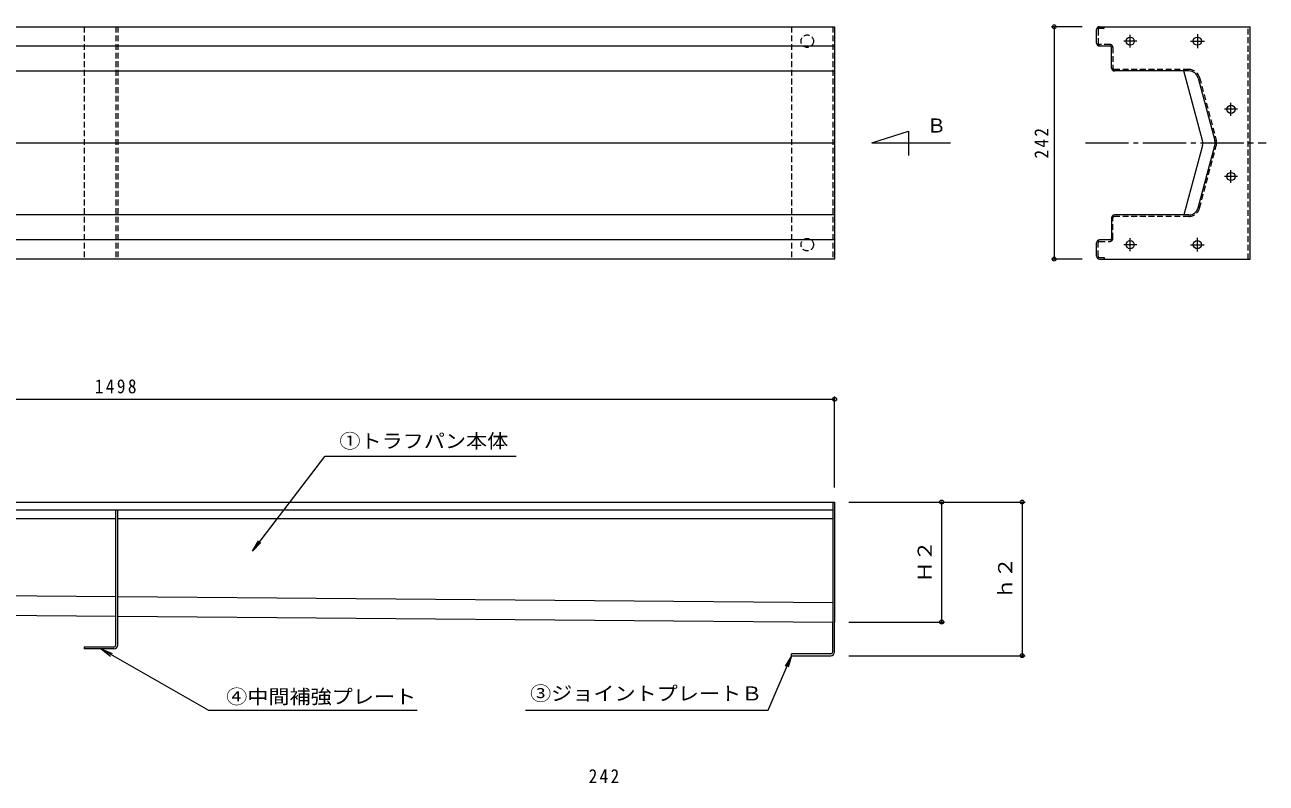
# Model space of a CAD drawing. Units: millimetres at full size; details may follow other scales. Extents: x -1235 to 1250, y -959 to 963.
# Drawn here: x -400 to 893, y 173 to 963 of the extents above; entities that cross this region are included whole.
import ezdxf
from ezdxf.enums import TextEntityAlignment as Align

# ---------------------------------------------------------------- set-up
doc = ezdxf.new("R2010")
doc.units = ezdxf.units.MM
doc.header["$LTSCALE"] = 5
doc.header["$PDMODE"] = 32
doc.header["$PDSIZE"] = 4
doc.linetypes.add('CHAIN2', pattern=[12, 9, -1, 1, -1])
doc.linetypes.add('DASHED1', pattern=[1.8, 1.2, -0.6])
for name, color, linetype, lineweight in [('0-0_通り芯', 4, 'Continuous', 9), ('0-1_躯体', 7, 'DASHED1', 9), ('0-F_092', 7, 'Continuous', 9), ('1-F_Hojo', 7, 'Continuous', 9)]:
    doc.layers.add(name, color=color, linetype=linetype, lineweight=lineweight)
doc.styles.add('ＭＳ ゴシック', font='')
doc.styles.get('ＭＳ ゴシック').set_extended_font_data('MS Gothic')

msp = doc.modelspace()

# ---------------------------------------------------------------- linework, layer by layer
at = {"layer": '0-0_通り芯'}
for p, q in [((-1054.647, 960.591), (443.353, 960.591)), ((443.353, 960.591), (443.353, 718.591)), ((716.387, 943.59), (716.387, 957.591)), ((719.387, 960.591), (724.387, 960.591)), ((724.387, 960.591), (876.387, 960.591)), ((876.387, 718.591), (876.387, 960.591)), ((-1054.647, 940.59), (443.353, 940.59)), ((719.387, 940.59), (730.387, 940.59)), ((731.887, 917.591), (731.887, 939.09)), ((-1054.647, 914.591), (443.353, 914.591)), ((812.518, 914.591), (734.887, 914.591)), ((826.653, 842.179), (807.25, 914.591)), ((822.177, 907.179), (839.594, 842.179)), ((-1054.647, 839.59), (443.353, 839.59)), ((826.653, 837.002), (807.25, 764.591)), ((822.177, 772.002), (839.594, 837.002)), ((443.353, 764.591), (-1054.647, 764.591)), ((812.518, 764.591), (734.887, 764.591)), ((731.887, 761.591), (731.887, 740.091)), ((443.353, 738.591), (-1054.647, 738.591)), ((730.387, 738.591), (719.387, 738.591)), ((716.387, 721.591), (716.387, 735.591)), ((443.353, 718.591), (-1054.647, 718.591)), ((719.387, 718.591), (724.387, 718.591)), ((724.387, 718.591), (876.387, 718.591)), ((-1054.647, 465.525), (443.353, 465.525)), ((-1052.647, 457.526), (441.353, 457.526)), ((-305.647, 316.528), (-305.647, 457.526)), ((-303.647, 316.528), (-303.647, 457.526)), ((441.353, 465.525), (441.353, 340.525)), ((443.353, 465.525), (443.353, 340.525)), ((-1052.647, 448.525), (-305.647, 448.525)), ((-303.647, 448.525), (441.353, 448.525)), ((-1052.531, 373.525), (-305.647, 367.275)), ((-303.647, 367.258), (441.353, 361.025)), ((-1052.646, 353.025), (-305.647, 346.775)), ((-303.647, 346.758), (441.353, 340.524)), ((441.353, 309.525), (441.353, 340.525)), ((443.353, 309.526), (443.353, 340.525)), ((-338.647, 314.528), (-338.647, 312.528)), ((-307.647, 314.528), (-338.647, 314.528)), ((-307.647, 312.528), (-338.647, 312.528)), ((398.353, 305.525), (398.353, 307.525)), ((439.353, 307.525), (398.353, 307.525)), ((398.353, 305.525), (439.353, 305.525))]:
    msp.add_line(p, q, dxfattribs=at)
at = {"layer": '0-0_通り芯', "linetype": 'DASHED1'}
for p, q in [((717.887, 957.591), (717.887, 943.59)), ((719.388, 959.091), (724.387, 959.091)), ((724.387, 959.091), (724.387, 960.591)), ((874.387, 718.591), (874.387, 960.591)), ((730.388, 942.09), (719.388, 942.09)), ((733.387, 939.09), (733.387, 917.591)), ((812.519, 916.09), (734.887, 916.09)), ((823.627, 907.567), (841.043, 842.567)), ((823.627, 771.614), (841.043, 836.614)), ((733.387, 740.091), (733.387, 761.591)), ((812.518, 763.091), (734.888, 763.091)), ((717.887, 721.591), (717.887, 735.591)), ((719.388, 737.091), (730.388, 737.091)), ((719.388, 720.091), (724.387, 720.091)), ((724.387, 720.091), (724.387, 718.591))]:
    msp.add_line(p, q, dxfattribs=at)
at = {"layer": '0-0_通り芯', "linetype": 'CHAIN2'}
for p, q in [((758.11, 945.59), (744.665, 945.59)), ((751.388, 938.868), (751.388, 952.313)), ((814.168, 945.591), (828.841, 945.591)), ((821.387, 952.81), (821.387, 938.371)), ((856.392, 867.913), (856.392, 881.359)), ((863.115, 874.636), (849.669, 874.636)), ((863.115, 804.636), (849.669, 804.636)), ((856.392, 797.913), (856.392, 811.359)), ((751.387, 726.867), (751.387, 740.313)), ((821.387, 726.371), (821.387, 740.81)), ((758.11, 733.591), (744.664, 733.591)), ((814.168, 733.591), (828.607, 733.591))]:
    msp.add_line(p, q, dxfattribs=at)
at = {"layer": '0-0_通り芯'}
for centre in [(751.388, 945.59), (821.387, 945.591), (856.392, 874.636), (856.392, 804.636), (751.387, 733.591), (821.387, 733.591)]:
    msp.add_circle(centre, 4.25, dxfattribs=at)
for centre, radius, start, end in [((719.387, 957.591), 3, 90, 180), ((719.387, 943.59), 3, 180, 270), ((730.387, 939.09), 1.5, 0, 90), ((734.887, 917.591), 3, 180, 270), ((812.518, 904.591), 10, 15, 90), ((816.994, 839.59), 10, 344.99988, 15.00012), ((829.935, 839.59), 10, 344.9996, 15.00037), ((734.887, 761.591), 3, 90, 180), ((812.518, 774.591), 10, 270, 344.99993), ((719.387, 735.591), 3, 90, 180), ((730.387, 740.091), 1.5, 270, 0), ((719.387, 721.591), 3, 180, 270), ((-307.647, 316.528), 2, 270, 0), ((-307.647, 316.528), 4, 270, 0), ((439.353, 309.526), 4, 270, 0), ((439.353, 309.525), 2, 270, 0)]:
    msp.add_arc(centre, radius, start, end, dxfattribs=at)
at = {"layer": '0-0_通り芯', "linetype": 'DASHED1'}
for centre, radius, start, end in [((719.388, 957.591), 1.5, 90, 180), ((719.388, 943.59), 1.5, 180, 270), ((730.388, 939.09), 3, 0, 90), ((734.888, 917.591), 1.5, 180, 270), ((812.519, 904.59), 11.5, 14.99947, 90), ((829.935, 839.59), 11.5, 345.00064, 14.99959), ((812.518, 774.591), 11.5, 270, 345.00023), ((734.888, 761.591), 1.5, 90, 180), ((730.388, 740.091), 3, 270, 0), ((719.388, 735.591), 1.5, 90, 180), ((719.388, 721.591), 1.5, 180, 270)]:
    msp.add_arc(centre, radius, start, end, dxfattribs=at)
at = {"layer": '0-1_躯体'}
for p, q in [((-338.647, 960.591), (-338.647, 718.591)), ((-305.647, 960.591), (-305.647, 718.591)), ((-303.647, 960.591), (-303.647, 718.591)), ((398.353, 960.591), (398.353, 718.591)), ((441.353, 960.591), (441.353, 718.591))]:
    msp.add_line(p, q, dxfattribs=at)
at = {"layer": '0-1_躯体', "linetype": 'CHAIN2'}
msp.add_line((704.686, 839.59), (893.05, 839.59), dxfattribs=at)
at = {"layer": '0-1_躯体'}
for centre in [(414.853, 945.591), (414.853, 733.591)]:
    msp.add_circle(centre, 6.5, dxfattribs=at)
at = {"layer": '0-F_092'}
for p, q in [((701.387, 960.591), (669.194, 960.591)), ((672.194, 960.591), (672.194, 718.591)), ((482.196, 839.59), (564.064, 839.59)), ((701.387, 718.591), (669.194, 718.591)), ((-1054.647, 572.559), (443.353, 572.559)), ((443.353, 480.525), (443.353, 575.559)), ((-163.333, 414.421), (-87.73, 513.033)), ((111.407, 513.033), (-87.73, 513.033)), ((458.353, 465.525), (557.908, 465.525)), ((554.908, 465.525), (554.908, 340.525)), ((554.908, 465.525), (641.775, 465.525)), ((638.775, 465.525), (638.775, 305.525)), ((-163.333, 414.421), (-157.087, 425.249)), ((-163.333, 414.421), (-154.498, 423.264)), ((458.353, 340.525), (557.908, 340.525)), ((-321.004, 312.528), (-208.999, 248.815)), ((-321.004, 312.528), (-309.425, 307.819)), ((-321.004, 312.528), (-311.039, 304.983)), ((374.252, 248.815), (398.353, 305.525)), ((398.353, 305.525), (392.004, 294.758)), ((398.353, 305.525), (395.007, 293.482)), ((458.353, 305.525), (641.775, 305.525)), ((-208.999, 248.815), (8.535, 248.815)), ((121.303, 248.815), (374.252, 248.815))]:
    msp.add_line(p, q, dxfattribs=at)
msp.add_lwpolyline([(482.196, 839.59), (520.329, 851.726), (520.329, 826.587)], dxfattribs=at)
for p in [(672.194, 960.591), (672.194, 718.591), (443.353, 572.559), (554.908, 465.525), (638.775, 465.525), (554.908, 340.525), (638.775, 305.525)]:
    msp.add_point(p, dxfattribs=at)

# ---------------------------------------------------------------- texts
at = {"layer": '0-F_092', "color": 2, "style": 'ＭＳ ゴシック'}
msp.add_text('Ｂ', height=14.66, dxfattribs=at).set_placement((539.49, 845.964), align=Align.BOTTOM_LEFT)
at = {"layer": '0-F_092', "color": 2, "style": 'ＭＳ ゴシック', "width": 1.1}
for s, p in [('①トラフパン本体', (-72.647, 517.4)), ('④中間補強プレート', (-190.64, 251.137)), ('③ジョイントプレートＢ', (126.038, 254.45))]:
    msp.add_text(s, height=14.66, dxfattribs=at).set_placement(p, align=Align.BOTTOM_LEFT)
for s, p in [('Ｈ２', (548.908, 381.775)), ('ｈ２', (632.775, 364.275))]:
    msp.add_text(s, height=14.66, rotation=90, dxfattribs=at).set_placement(p, align=Align.BOTTOM_LEFT)
at = {"layer": '0-F_092', "color": 2, "insert": (666.194, 823.341), "char_height": 14.66, "attachment_point": 7, "rotation": 90, "style": 'ＭＳ ゴシック'}
msp.add_mtext('\\T1.27;\\W0.9;242', dxfattribs=at)
at = {"layer": '0-F_092', "color": 2, "insert": (-327.522, 578.559), "char_height": 14.66, "attachment_point": 7, "style": 'ＭＳ ゴシック'}
msp.add_mtext('\\T1.28;\\W0.9;1498', dxfattribs=at)
at = {"layer": '1-F_Hojo', "color": 2, "insert": (187.103, 172.742), "char_height": 14.66, "attachment_point": 7, "style": 'ＭＳ ゴシック'}
msp.add_mtext('\\T1.27;\\W0.9;242', dxfattribs=at)

doc.saveas('drawing.dxf')
